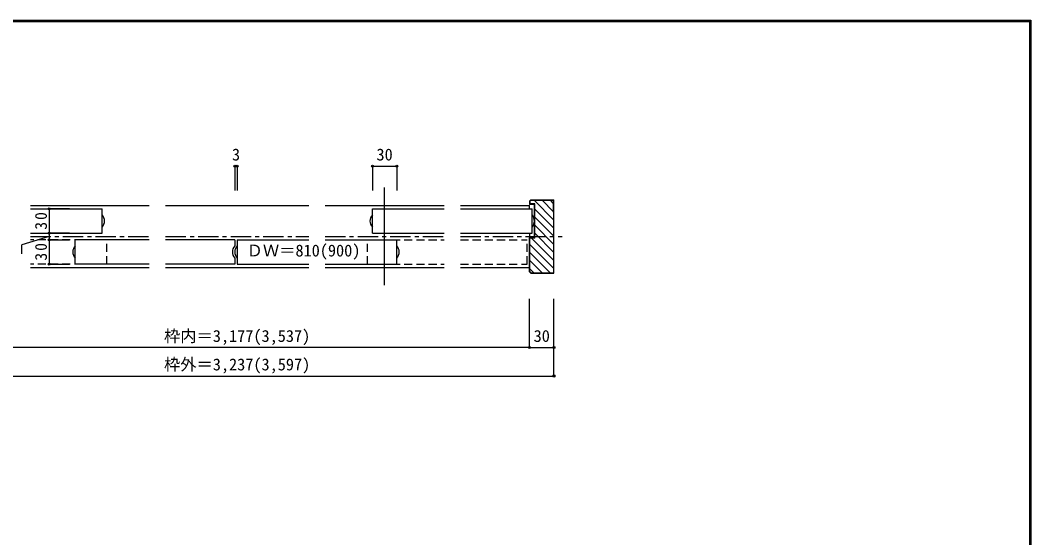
# Model space of a CAD drawing. Units: millimetres at full size, sheet at 1:5; some dimension numbers follow another scale. Extents: x -973 to 977, y -718 to 696.
# Drawn here: x -265 to 977, y 60 to 696 of the extents above; entities that cross this region are included whole.
import ezdxf
from ezdxf.enums import TextEntityAlignment as Align

# ---------------------------------------------------------------- set-up
doc = ezdxf.new("R2010")
doc.units = ezdxf.units.MM
doc.header["$LTSCALE"] = 5
doc.header["$PDMODE"] = 32
doc.header["$PDSIZE"] = 2.5
doc.linetypes.add('CHAIN1', pattern=[8, 5, -1, 1, -1])
doc.linetypes.add('DASHED2', pattern=[3, 2, -1])
for name, color, linetype in [('0-1_通り芯', 4, 'CHAIN1'), ('0-4_枠', 3, 'Continuous'), ('0-6_扉', 6, 'Continuous'), ('0-7_金物', 3, 'Continuous'), ('0-B_寸法', 7, 'Continuous'), ('0-C_ハッチ', 4, 'Continuous'), ('F-1_枠', 6, 'Continuous')]:
    doc.layers.add(name, color=color, linetype=linetype)
doc.styles.add('ＭＳ ゴシック', font='')
doc.styles.get('ＭＳ ゴシック').set_extended_font_data('MS Gothic')

msp = doc.modelspace()

# ---------------------------------------------------------------- linework, layer by layer
at = {"layer": '0-1_通り芯'}
for p, q in [((-252.466, 430), (-106.387, 430)), ((-86.387, 430), (89.693, 430)), ((109.693, 430), (255.772, 430)), ((275.772, 430), (400.812, 430))]:
    msp.add_line(p, q, dxfattribs=at)
at = {"layer": '0-4_枠'}
for p, q in [((182.733, 370), (182.733, 490)), ((360.812, 473.586), (362.226, 475)), ((360.812, 473.586), (360.812, 469.5)), ((362.433, 474.5), (361.312, 473.379)), ((361.312, 473.379), (361.312, 470)), ((362.226, 475), (390.812, 475)), ((362.433, 474.5), (390.312, 474.5)), ((390.312, 460), (390.312, 474.5)), ((390.812, 385), (390.812, 475)), ((366.812, 469.5), (360.812, 469.5)), ((367.312, 470), (361.312, 470)), ((366.812, 428.5), (366.812, 469.5)), ((367.312, 428), (367.312, 470)), ((390.312, 460), (390.812, 460)), ((360.812, 386.414), (360.812, 428.5)), ((366.812, 428.5), (360.812, 428.5)), ((361.312, 386.914), (361.312, 428)), ((367.312, 428), (361.312, 428)), ((390.312, 400), (390.312, 385.5)), ((390.312, 400), (390.812, 400)), ((362.226, 385), (360.812, 386.414)), ((361.312, 386.914), (362.726, 385.5)), ((362.226, 385), (390.812, 385)), ((362.726, 385.5), (390.312, 385.5))]:
    msp.add_line(p, q, dxfattribs=at)
at = {"layer": '0-6_扉'}
for p, q in [((-252.466, 464), (-164.426, 464)), ((-164.426, 434), (-164.426, 464)), ((167.733, 434), (167.733, 464)), ((167.733, 464), (255.772, 464)), ((275.772, 464), (363.812, 464)), ((363.812, 434), (363.812, 464)), ((-252.466, 434), (-164.426, 434)), ((-197.426, 396), (-197.426, 426)), ((-106.387, 426), (-197.426, 426)), ((-1.347, 426), (-86.387, 426)), ((-1.347, 426), (-1.347, 418.5)), ((1.653, 426), (1.653, 396)), ((1.653, 426), (89.693, 426)), ((109.693, 426), (197.733, 426)), ((167.733, 434), (255.772, 434)), ((197.733, 396), (197.733, 426)), ((275.772, 434), (363.812, 434)), ((-1.347, 403.5), (-1.347, 396)), ((-106.387, 396), (-197.426, 396)), ((-1.347, 396), (-86.387, 396)), ((1.653, 396), (89.693, 396)), ((109.693, 396), (197.733, 396))]:
    msp.add_line(p, q, dxfattribs=at)
at = {"layer": '0-6_扉', "color": 2, "linetype": 'DASHED2'}
for p, q in [((-158.426, 426), (-252.466, 426)), ((-158.426, 396), (-158.426, 426)), ((275.772, 426), (357.812, 426)), ((357.812, 396), (357.812, 426)), ((-158.426, 396), (-252.466, 396)), ((161.733, 396), (255.772, 396)), ((275.772, 396), (357.812, 396))]:
    msp.add_line(p, q, dxfattribs=at)
msp.add_lwpolyline([(161.733, 396), (161.733, 426), (255.772, 426)], dxfattribs=at)
at = {"layer": '0-6_扉'}
msp.add_arc((6.528, 411), 10.875, 136.39718, 223.60282, dxfattribs=at)
at = {"layer": '0-7_金物', "color": 4}
for p, q in [((-252.466, 468), (-106.387, 468)), ((-86.387, 468), (89.693, 468)), ((109.693, 468), (255.772, 468)), ((275.772, 468), (360.812, 468)), ((360.812, 464), (360.812, 468)), ((360.812, 434), (360.812, 428.5)), ((-252.466, 392), (-106.387, 392)), ((-86.387, 392), (89.693, 392)), ((109.693, 392), (255.772, 392)), ((275.772, 392), (360.812, 392))]:
    msp.add_line(p, q, dxfattribs=at)
at = {"layer": '0-7_金物', "color": 7}
for centre, start, end in [((-172.301, 449), 316.39718, 43.60282), ((175.608, 449), 136.39718, 223.60282), ((355.937, 449), 316.39718, 43.60282), ((-189.551, 411), 136.39718, 223.60282), ((9.528, 411), 136.39718, 223.60282), ((189.858, 411), 316.39718, 43.60282)]:
    msp.add_arc(centre, 10.875, start, end, dxfattribs=at)
at = {"layer": '0-B_寸法', "color": 4}
for p, q in [((-1.347, 516.5), (1.653, 516.5)), ((-1.347, 516.5), (-1.347, 486.5)), ((1.653, 516.5), (1.653, 486.5)), ((167.733, 516.5), (197.733, 516.5)), ((167.733, 516.5), (167.733, 486.5)), ((197.733, 516.5), (197.733, 486.5)), ((-229.473, 464), (-229.473, 434)), ((-204.426, 464), (-229.473, 464)), ((-229.473, 430), (-262.928, 419.811)), ((-229.473, 434), (-229.473, 396)), ((-229.473, 434), (-204.426, 434)), ((-204.426, 434), (-229.473, 434)), ((-229.473, 426), (-204.426, 426)), ((-262.928, 408.767), (-262.928, 419.811)), ((-229.473, 396), (-204.426, 396)), ((360.812, 293.5), (360.812, 353.5)), ((390.812, 258.5), (390.812, 353.5)), ((360.812, 293.5), (-357.506, 293.5)), ((360.812, 293.5), (390.812, 293.5)), ((-387.506, 258.5), (390.812, 258.5))]:
    msp.add_line(p, q, dxfattribs=at)
at = {"layer": '0-B_寸法'}
for p in [(-1.347, 516.5), (1.653, 516.5), (167.733, 516.5), (197.733, 516.5), (-229.473, 464), (-229.473, 434), (-229.473, 434), (-229.473, 426), (-229.473, 396), (360.812, 293.5), (390.812, 293.5), (390.812, 258.5)]:
    msp.add_point(p, dxfattribs=at)
at = {"layer": '0-C_ハッチ'}
for p, q in [((390.812, 450.018), (366.33, 474.5)), ((390.312, 460.418), (376.23, 474.5)), ((390.312, 470.317), (386.129, 474.5)), ((390.812, 440.119), (367.312, 463.619)), ((390.812, 430.219), (367.312, 453.719)), ((390.812, 420.32), (367.312, 443.82)), ((390.812, 400.521), (363.333, 428)), ((390.812, 410.42), (367.312, 433.92)), ((390.312, 391.121), (361.312, 420.121)), ((386.034, 385.5), (361.312, 410.222)), ((376.134, 385.5), (361.312, 400.322)), ((366.235, 385.5), (361.312, 390.423))]:
    msp.add_line(p, q, dxfattribs=at)
at = {"layer": 'F-1_枠'}
for p, q in [((-973.347, 695.833), (976.653, 695.833)), ((974.986, 695.833), (974.986, -700.833)), ((975.82, 695.833), (975.82, -700.833)), ((976.653, 695.833), (976.653, -700.833)), ((-973.347, 695), (976.653, 695)), ((-973.347, 694.167), (976.653, 694.167))]:
    msp.add_line(p, q, dxfattribs=at)

# ---------------------------------------------------------------- texts
at = {"layer": '0-B_寸法', "style": 'ＭＳ ゴシック'}
for s, p in [('3', (-4.847, 519)), ('30', (172.733, 519)), ('ＤＷ＝810(900)', (13.193, 401)), ('枠内＝3,177(3,537)', (-88.347, 296)), ('30', (365.812, 296)), ('枠外＝3,237(3,597)', (-88.347, 261))]:
    msp.add_text(s, height=14.66, dxfattribs=at).set_placement(p, align=Align.BOTTOM_LEFT)
at = {"layer": '0-B_寸法', "char_height": 14.66, "attachment_point": 7, "rotation": 90, "style": 'ＭＳ ゴシック'}
for insert in [(-231.973, 438.375), (-231.973, 400.375)]:
    msp.add_mtext('\\T1.27;\\W0.95;30', dxfattribs=dict(at, insert=insert))

doc.saveas('drawing.dxf')
